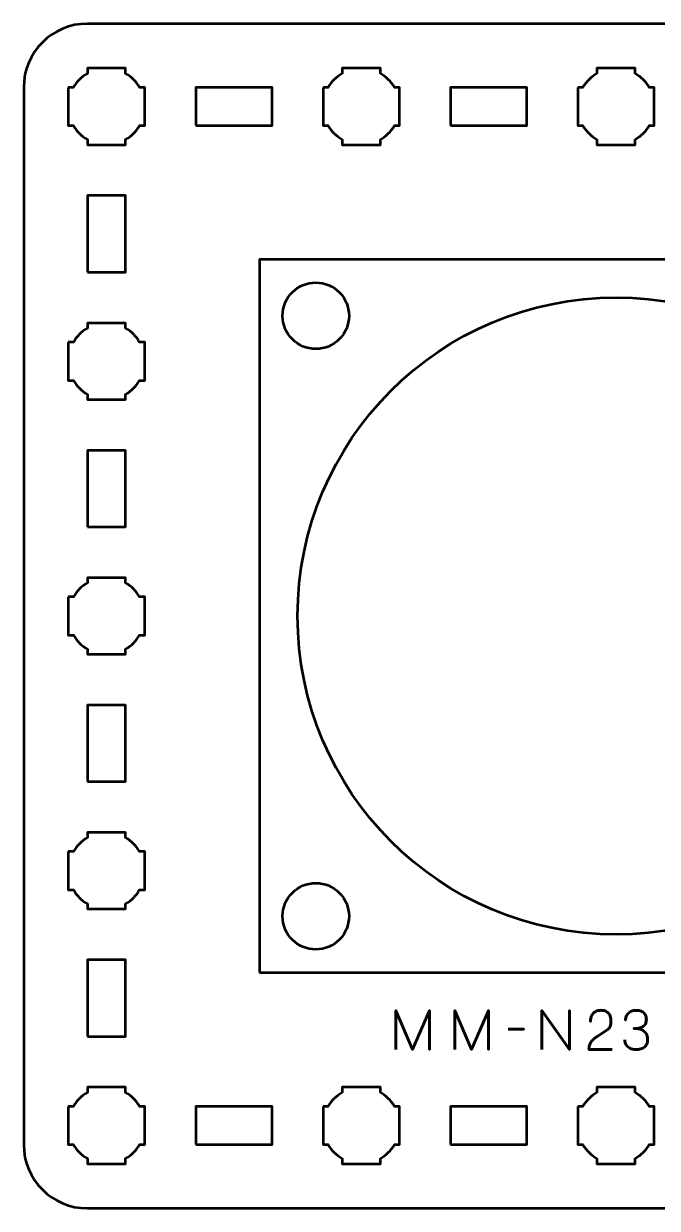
# Model space of a CAD drawing. Header units: centimetres. Extents: x -15.15 to -5.85, y -19.5 to -10.2.
# Drawn here: x -15.15 to -10.18, y -19.5 to -10.2 of the extents above; entities that cross this region are included whole.
import ezdxf

# ---------------------------------------------------------------- set-up
doc = ezdxf.new("R2010")
doc.units = ezdxf.units.CM
doc.header["$MEASUREMENT"] = 0
doc.layers.add('Layer 1', color=7, linetype='Continuous')

msp = doc.modelspace()

# ---------------------------------------------------------------- linework, layer by layer
at = {"layer": 'Layer 1', "lineweight": 53}
for points in [[(-13.8, -11), (-13.2, -11), (-13.2, -10.7), (-13.8, -10.7), (-13.8, -11)], [(-11.8, -11), (-11.2, -11), (-11.2, -10.7), (-11.8, -10.7), (-11.8, -11)], [(-14.65, -12.15), (-14.35, -12.15), (-14.35, -11.55), (-14.65, -11.55), (-14.65, -12.15)], [(-14.65, -14.15), (-14.35, -14.15), (-14.35, -13.55), (-14.65, -13.55), (-14.65, -14.15)], [(-14.65, -16.15), (-14.35, -16.15), (-14.35, -15.55), (-14.65, -15.55), (-14.65, -16.15)], [(-14.65, -18.15), (-14.35, -18.15), (-14.35, -17.55), (-14.65, -17.55), (-14.65, -18.15)], [(-13.8, -19), (-13.2, -19), (-13.2, -18.7), (-13.8, -18.7), (-13.8, -19)], [(-13.8, -19), (-13.2, -19), (-13.2, -18.7), (-13.8, -18.7), (-13.8, -19)], [(-11.8, -19), (-11.2, -19), (-11.2, -18.7), (-11.8, -18.7), (-11.8, -19)]]:
    msp.add_lwpolyline(points, close=True, dxfattribs=at)
at = {"layer": 'Layer 1', "color": 5, "lineweight": 53}
msp.add_lwpolyline([(-13.29996, -17.64998), (-7.69996, -17.64998), (-7.69996, -12.04998), (-13.29996, -12.04998), (-13.29996, -17.64998)], close=True, dxfattribs=at)
at = {"layer": 'Layer 1', "lineweight": 53}
for centre, major_axis in [((-12.85696, -12.49298), (0, 0.2605)), ((-10.49996, -14.84998), (0, 2.5)), ((-12.85696, -17.20698), (0, 0.2605))]:
    msp.add_ellipse(centre, major_axis=major_axis, ratio=1, dxfattribs=at)
for points, knots in [([(-15.15, -19), (-15.15, -19), (-15.15, -10.7), (-15.15, -10.7), (-15.15, -10.7), (-15.15, -10.42391), (-14.92609, -10.2), (-14.65, -10.2), (-14.65, -10.2), (-14.65, -10.2), (-6.35, -10.2), (-6.35, -10.2), (-6.35, -10.2), (-6.07391, -10.2), (-5.85, -10.42391), (-5.85, -10.7), (-5.85, -10.7), (-5.85, -10.7), (-5.85, -19), (-5.85, -19), (-5.85, -19), (-5.85, -19.27609), (-6.07391, -19.5), (-6.35, -19.5), (-6.35, -19.5), (-6.35, -19.5), (-14.65, -19.5), (-14.65, -19.5), (-14.65, -19.5), (-14.92609, -19.5), (-15.15, -19.27609), (-15.15, -19)], [0, 0, 0, 0, 0.125, 0.125, 0.125, 0.125, 0.25, 0.25, 0.25, 0.25, 0.375, 0.375, 0.375, 0.375, 0.5, 0.5, 0.5, 0.5, 0.625, 0.625, 0.625, 0.625, 0.75, 0.75, 0.75, 0.75, 0.875, 0.875, 0.875, 0.875, 1, 1, 1, 1]), ([(-14.8, -10.7), (-14.8, -10.7), (-14.75985, -10.7), (-14.75985, -10.7), (-14.75985, -10.7), (-14.7335, -10.65447), (-14.69553, -10.6165), (-14.65, -10.59015), (-14.65, -10.59015), (-14.65, -10.59015), (-14.65, -10.55), (-14.65, -10.55), (-14.65, -10.55), (-14.65, -10.55), (-14.5, -10.55), (-14.5, -10.55), (-14.5, -10.55), (-14.5, -10.55), (-14.35, -10.55), (-14.35, -10.55), (-14.35, -10.55), (-14.35, -10.55), (-14.35, -10.59015), (-14.35, -10.59015), (-14.35, -10.59015), (-14.30447, -10.6165), (-14.2665, -10.65447), (-14.24015, -10.7), (-14.24015, -10.7), (-14.24015, -10.7), (-14.2, -10.7), (-14.2, -10.7), (-14.2, -10.7), (-14.2, -10.7), (-14.2, -10.85), (-14.2, -10.85), (-14.2, -10.85), (-14.2, -10.85), (-14.2, -11), (-14.2, -11), (-14.2, -11), (-14.2, -11), (-14.24015, -11), (-14.24015, -11), (-14.24015, -11), (-14.2665, -11.04553), (-14.30447, -11.0835), (-14.35, -11.10985), (-14.35, -11.10985), (-14.35, -11.10985), (-14.35, -11.15), (-14.35, -11.15), (-14.35, -11.15), (-14.35, -11.15), (-14.5, -11.15), (-14.5, -11.15), (-14.5, -11.15), (-14.5, -11.15), (-14.65, -11.15), (-14.65, -11.15), (-14.65, -11.15), (-14.65, -11.15), (-14.65, -11.10985), (-14.65, -11.10985), (-14.65, -11.10985), (-14.69553, -11.0835), (-14.7335, -11.04553), (-14.75985, -11), (-14.75985, -11), (-14.75985, -11), (-14.8, -11), (-14.8, -11), (-14.8, -11), (-14.8, -11), (-14.8, -10.85), (-14.8, -10.85), (-14.8, -10.85), (-14.8, -10.85), (-14.8, -10.7), (-14.8, -10.7)], [0, 0, 0, 0, 0.05, 0.05, 0.05, 0.05, 0.1, 0.1, 0.1, 0.1, 0.15, 0.15, 0.15, 0.15, 0.2, 0.2, 0.2, 0.2, 0.25, 0.25, 0.25, 0.25, 0.3, 0.3, 0.3, 0.3, 0.35, 0.35, 0.35, 0.35, 0.4, 0.4, 0.4, 0.4, 0.45, 0.45, 0.45, 0.45, 0.5, 0.5, 0.5, 0.5, 0.55, 0.55, 0.55, 0.55, 0.6, 0.6, 0.6, 0.6, 0.65, 0.65, 0.65, 0.65, 0.7, 0.7, 0.7, 0.7, 0.75, 0.75, 0.75, 0.75, 0.8, 0.8, 0.8, 0.8, 0.85, 0.85, 0.85, 0.85, 0.9, 0.9, 0.9, 0.9, 0.95, 0.95, 0.95, 0.95, 1, 1, 1, 1]), ([(-12.8, -10.7), (-12.8, -10.7), (-12.75985, -10.7), (-12.75985, -10.7), (-12.75985, -10.7), (-12.7335, -10.65447), (-12.69553, -10.6165), (-12.65, -10.59015), (-12.65, -10.59015), (-12.65, -10.59015), (-12.65, -10.55), (-12.65, -10.55), (-12.65, -10.55), (-12.65, -10.55), (-12.5, -10.55), (-12.5, -10.55), (-12.5, -10.55), (-12.5, -10.55), (-12.35, -10.55), (-12.35, -10.55), (-12.35, -10.55), (-12.35, -10.55), (-12.35, -10.59015), (-12.35, -10.59015), (-12.35, -10.59015), (-12.30447, -10.6165), (-12.2665, -10.65447), (-12.24015, -10.7), (-12.24015, -10.7), (-12.24015, -10.7), (-12.2, -10.7), (-12.2, -10.7), (-12.2, -10.7), (-12.2, -10.7), (-12.2, -10.85), (-12.2, -10.85), (-12.2, -10.85), (-12.2, -10.85), (-12.2, -11), (-12.2, -11), (-12.2, -11), (-12.2, -11), (-12.24015, -11), (-12.24015, -11), (-12.24015, -11), (-12.2665, -11.04553), (-12.30447, -11.0835), (-12.35, -11.10985), (-12.35, -11.10985), (-12.35, -11.10985), (-12.35, -11.15), (-12.35, -11.15), (-12.35, -11.15), (-12.35, -11.15), (-12.5, -11.15), (-12.5, -11.15), (-12.5, -11.15), (-12.5, -11.15), (-12.65, -11.15), (-12.65, -11.15), (-12.65, -11.15), (-12.65, -11.15), (-12.65, -11.10985), (-12.65, -11.10985), (-12.65, -11.10985), (-12.69553, -11.0835), (-12.7335, -11.04553), (-12.75985, -11), (-12.75985, -11), (-12.75985, -11), (-12.8, -11), (-12.8, -11), (-12.8, -11), (-12.8, -11), (-12.8, -10.85), (-12.8, -10.85), (-12.8, -10.85), (-12.8, -10.85), (-12.8, -10.7), (-12.8, -10.7)], [0, 0, 0, 0, 0.05, 0.05, 0.05, 0.05, 0.1, 0.1, 0.1, 0.1, 0.15, 0.15, 0.15, 0.15, 0.2, 0.2, 0.2, 0.2, 0.25, 0.25, 0.25, 0.25, 0.3, 0.3, 0.3, 0.3, 0.35, 0.35, 0.35, 0.35, 0.4, 0.4, 0.4, 0.4, 0.45, 0.45, 0.45, 0.45, 0.5, 0.5, 0.5, 0.5, 0.55, 0.55, 0.55, 0.55, 0.6, 0.6, 0.6, 0.6, 0.65, 0.65, 0.65, 0.65, 0.7, 0.7, 0.7, 0.7, 0.75, 0.75, 0.75, 0.75, 0.8, 0.8, 0.8, 0.8, 0.85, 0.85, 0.85, 0.85, 0.9, 0.9, 0.9, 0.9, 0.95, 0.95, 0.95, 0.95, 1, 1, 1, 1]), ([(-10.8, -10.7), (-10.8, -10.7), (-10.75985, -10.7), (-10.75985, -10.7), (-10.75985, -10.7), (-10.7335, -10.65447), (-10.69553, -10.6165), (-10.65, -10.59015), (-10.65, -10.59015), (-10.65, -10.59015), (-10.65, -10.55), (-10.65, -10.55), (-10.65, -10.55), (-10.65, -10.55), (-10.5, -10.55), (-10.5, -10.55), (-10.5, -10.55), (-10.5, -10.55), (-10.35, -10.55), (-10.35, -10.55), (-10.35, -10.55), (-10.35, -10.55), (-10.35, -10.59015), (-10.35, -10.59015), (-10.35, -10.59015), (-10.30447, -10.6165), (-10.2665, -10.65447), (-10.24015, -10.7), (-10.24015, -10.7), (-10.24015, -10.7), (-10.2, -10.7), (-10.2, -10.7), (-10.2, -10.7), (-10.2, -10.7), (-10.2, -10.85), (-10.2, -10.85), (-10.2, -10.85), (-10.2, -10.85), (-10.2, -11), (-10.2, -11), (-10.2, -11), (-10.2, -11), (-10.24015, -11), (-10.24015, -11), (-10.24015, -11), (-10.2665, -11.04553), (-10.30447, -11.0835), (-10.35, -11.10985), (-10.35, -11.10985), (-10.35, -11.10985), (-10.35, -11.15), (-10.35, -11.15), (-10.35, -11.15), (-10.35, -11.15), (-10.5, -11.15), (-10.5, -11.15), (-10.5, -11.15), (-10.5, -11.15), (-10.65, -11.15), (-10.65, -11.15), (-10.65, -11.15), (-10.65, -11.15), (-10.65, -11.10985), (-10.65, -11.10985), (-10.65, -11.10985), (-10.69553, -11.0835), (-10.7335, -11.04553), (-10.75985, -11), (-10.75985, -11), (-10.75985, -11), (-10.8, -11), (-10.8, -11), (-10.8, -11), (-10.8, -11), (-10.8, -10.85), (-10.8, -10.85), (-10.8, -10.85), (-10.8, -10.85), (-10.8, -10.7), (-10.8, -10.7)], [0, 0, 0, 0, 0.05, 0.05, 0.05, 0.05, 0.1, 0.1, 0.1, 0.1, 0.15, 0.15, 0.15, 0.15, 0.2, 0.2, 0.2, 0.2, 0.25, 0.25, 0.25, 0.25, 0.3, 0.3, 0.3, 0.3, 0.35, 0.35, 0.35, 0.35, 0.4, 0.4, 0.4, 0.4, 0.45, 0.45, 0.45, 0.45, 0.5, 0.5, 0.5, 0.5, 0.55, 0.55, 0.55, 0.55, 0.6, 0.6, 0.6, 0.6, 0.65, 0.65, 0.65, 0.65, 0.7, 0.7, 0.7, 0.7, 0.75, 0.75, 0.75, 0.75, 0.8, 0.8, 0.8, 0.8, 0.85, 0.85, 0.85, 0.85, 0.9, 0.9, 0.9, 0.9, 0.95, 0.95, 0.95, 0.95, 1, 1, 1, 1]), ([(-14.8, -12.7), (-14.8, -12.7), (-14.75985, -12.7), (-14.75985, -12.7), (-14.75985, -12.7), (-14.7335, -12.65447), (-14.69553, -12.6165), (-14.65, -12.59015), (-14.65, -12.59015), (-14.65, -12.59015), (-14.65, -12.55), (-14.65, -12.55), (-14.65, -12.55), (-14.65, -12.55), (-14.5, -12.55), (-14.5, -12.55), (-14.5, -12.55), (-14.5, -12.55), (-14.35, -12.55), (-14.35, -12.55), (-14.35, -12.55), (-14.35, -12.55), (-14.35, -12.59015), (-14.35, -12.59015), (-14.35, -12.59015), (-14.30447, -12.6165), (-14.2665, -12.65447), (-14.24015, -12.7), (-14.24015, -12.7), (-14.24015, -12.7), (-14.2, -12.7), (-14.2, -12.7), (-14.2, -12.7), (-14.2, -12.7), (-14.2, -12.85), (-14.2, -12.85), (-14.2, -12.85), (-14.2, -12.85), (-14.2, -13), (-14.2, -13), (-14.2, -13), (-14.2, -13), (-14.24015, -13), (-14.24015, -13), (-14.24015, -13), (-14.2665, -13.04553), (-14.30447, -13.0835), (-14.35, -13.10985), (-14.35, -13.10985), (-14.35, -13.10985), (-14.35, -13.15), (-14.35, -13.15), (-14.35, -13.15), (-14.35, -13.15), (-14.5, -13.15), (-14.5, -13.15), (-14.5, -13.15), (-14.5, -13.15), (-14.65, -13.15), (-14.65, -13.15), (-14.65, -13.15), (-14.65, -13.15), (-14.65, -13.10985), (-14.65, -13.10985), (-14.65, -13.10985), (-14.69553, -13.0835), (-14.7335, -13.04553), (-14.75985, -13), (-14.75985, -13), (-14.75985, -13), (-14.8, -13), (-14.8, -13), (-14.8, -13), (-14.8, -13), (-14.8, -12.85), (-14.8, -12.85), (-14.8, -12.85), (-14.8, -12.85), (-14.8, -12.7), (-14.8, -12.7)], [0, 0, 0, 0, 0.05, 0.05, 0.05, 0.05, 0.1, 0.1, 0.1, 0.1, 0.15, 0.15, 0.15, 0.15, 0.2, 0.2, 0.2, 0.2, 0.25, 0.25, 0.25, 0.25, 0.3, 0.3, 0.3, 0.3, 0.35, 0.35, 0.35, 0.35, 0.4, 0.4, 0.4, 0.4, 0.45, 0.45, 0.45, 0.45, 0.5, 0.5, 0.5, 0.5, 0.55, 0.55, 0.55, 0.55, 0.6, 0.6, 0.6, 0.6, 0.65, 0.65, 0.65, 0.65, 0.7, 0.7, 0.7, 0.7, 0.75, 0.75, 0.75, 0.75, 0.8, 0.8, 0.8, 0.8, 0.85, 0.85, 0.85, 0.85, 0.9, 0.9, 0.9, 0.9, 0.95, 0.95, 0.95, 0.95, 1, 1, 1, 1]), ([(-14.8, -14.7), (-14.8, -14.7), (-14.75985, -14.7), (-14.75985, -14.7), (-14.75985, -14.7), (-14.7335, -14.65447), (-14.69553, -14.6165), (-14.65, -14.59015), (-14.65, -14.59015), (-14.65, -14.59015), (-14.65, -14.55), (-14.65, -14.55), (-14.65, -14.55), (-14.65, -14.55), (-14.5, -14.55), (-14.5, -14.55), (-14.5, -14.55), (-14.5, -14.55), (-14.35, -14.55), (-14.35, -14.55), (-14.35, -14.55), (-14.35, -14.55), (-14.35, -14.59015), (-14.35, -14.59015), (-14.35, -14.59015), (-14.30447, -14.6165), (-14.2665, -14.65447), (-14.24015, -14.7), (-14.24015, -14.7), (-14.24015, -14.7), (-14.2, -14.7), (-14.2, -14.7), (-14.2, -14.7), (-14.2, -14.7), (-14.2, -14.85), (-14.2, -14.85), (-14.2, -14.85), (-14.2, -14.85), (-14.2, -15), (-14.2, -15), (-14.2, -15), (-14.2, -15), (-14.24015, -15), (-14.24015, -15), (-14.24015, -15), (-14.2665, -15.04553), (-14.30447, -15.0835), (-14.35, -15.10985), (-14.35, -15.10985), (-14.35, -15.10985), (-14.35, -15.15), (-14.35, -15.15), (-14.35, -15.15), (-14.35, -15.15), (-14.5, -15.15), (-14.5, -15.15), (-14.5, -15.15), (-14.5, -15.15), (-14.65, -15.15), (-14.65, -15.15), (-14.65, -15.15), (-14.65, -15.15), (-14.65, -15.10985), (-14.65, -15.10985), (-14.65, -15.10985), (-14.69553, -15.0835), (-14.7335, -15.04553), (-14.75985, -15), (-14.75985, -15), (-14.75985, -15), (-14.8, -15), (-14.8, -15), (-14.8, -15), (-14.8, -15), (-14.8, -14.85), (-14.8, -14.85), (-14.8, -14.85), (-14.8, -14.85), (-14.8, -14.7), (-14.8, -14.7)], [0, 0, 0, 0, 0.05, 0.05, 0.05, 0.05, 0.1, 0.1, 0.1, 0.1, 0.15, 0.15, 0.15, 0.15, 0.2, 0.2, 0.2, 0.2, 0.25, 0.25, 0.25, 0.25, 0.3, 0.3, 0.3, 0.3, 0.35, 0.35, 0.35, 0.35, 0.4, 0.4, 0.4, 0.4, 0.45, 0.45, 0.45, 0.45, 0.5, 0.5, 0.5, 0.5, 0.55, 0.55, 0.55, 0.55, 0.6, 0.6, 0.6, 0.6, 0.65, 0.65, 0.65, 0.65, 0.7, 0.7, 0.7, 0.7, 0.75, 0.75, 0.75, 0.75, 0.8, 0.8, 0.8, 0.8, 0.85, 0.85, 0.85, 0.85, 0.9, 0.9, 0.9, 0.9, 0.95, 0.95, 0.95, 0.95, 1, 1, 1, 1]), ([(-14.8, -16.7), (-14.8, -16.7), (-14.75985, -16.7), (-14.75985, -16.7), (-14.75985, -16.7), (-14.7335, -16.65447), (-14.69553, -16.6165), (-14.65, -16.59015), (-14.65, -16.59015), (-14.65, -16.59015), (-14.65, -16.55), (-14.65, -16.55), (-14.65, -16.55), (-14.65, -16.55), (-14.5, -16.55), (-14.5, -16.55), (-14.5, -16.55), (-14.5, -16.55), (-14.35, -16.55), (-14.35, -16.55), (-14.35, -16.55), (-14.35, -16.55), (-14.35, -16.59015), (-14.35, -16.59015), (-14.35, -16.59015), (-14.30447, -16.6165), (-14.2665, -16.65447), (-14.24015, -16.7), (-14.24015, -16.7), (-14.24015, -16.7), (-14.2, -16.7), (-14.2, -16.7), (-14.2, -16.7), (-14.2, -16.7), (-14.2, -16.85), (-14.2, -16.85), (-14.2, -16.85), (-14.2, -16.85), (-14.2, -17), (-14.2, -17), (-14.2, -17), (-14.2, -17), (-14.24015, -17), (-14.24015, -17), (-14.24015, -17), (-14.2665, -17.04553), (-14.30447, -17.0835), (-14.35, -17.10985), (-14.35, -17.10985), (-14.35, -17.10985), (-14.35, -17.15), (-14.35, -17.15), (-14.35, -17.15), (-14.35, -17.15), (-14.5, -17.15), (-14.5, -17.15), (-14.5, -17.15), (-14.5, -17.15), (-14.65, -17.15), (-14.65, -17.15), (-14.65, -17.15), (-14.65, -17.15), (-14.65, -17.10985), (-14.65, -17.10985), (-14.65, -17.10985), (-14.69553, -17.0835), (-14.7335, -17.04553), (-14.75985, -17), (-14.75985, -17), (-14.75985, -17), (-14.8, -17), (-14.8, -17), (-14.8, -17), (-14.8, -17), (-14.8, -16.85), (-14.8, -16.85), (-14.8, -16.85), (-14.8, -16.85), (-14.8, -16.7), (-14.8, -16.7)], [0, 0, 0, 0, 0.05, 0.05, 0.05, 0.05, 0.1, 0.1, 0.1, 0.1, 0.15, 0.15, 0.15, 0.15, 0.2, 0.2, 0.2, 0.2, 0.25, 0.25, 0.25, 0.25, 0.3, 0.3, 0.3, 0.3, 0.35, 0.35, 0.35, 0.35, 0.4, 0.4, 0.4, 0.4, 0.45, 0.45, 0.45, 0.45, 0.5, 0.5, 0.5, 0.5, 0.55, 0.55, 0.55, 0.55, 0.6, 0.6, 0.6, 0.6, 0.65, 0.65, 0.65, 0.65, 0.7, 0.7, 0.7, 0.7, 0.75, 0.75, 0.75, 0.75, 0.8, 0.8, 0.8, 0.8, 0.85, 0.85, 0.85, 0.85, 0.9, 0.9, 0.9, 0.9, 0.95, 0.95, 0.95, 0.95, 1, 1, 1, 1]), ([(-14.8, -18.7), (-14.8, -18.7), (-14.75985, -18.7), (-14.75985, -18.7), (-14.75985, -18.7), (-14.7335, -18.65447), (-14.69553, -18.6165), (-14.65, -18.59015), (-14.65, -18.59015), (-14.65, -18.59015), (-14.65, -18.55), (-14.65, -18.55), (-14.65, -18.55), (-14.65, -18.55), (-14.5, -18.55), (-14.5, -18.55), (-14.5, -18.55), (-14.5, -18.55), (-14.35, -18.55), (-14.35, -18.55), (-14.35, -18.55), (-14.35, -18.55), (-14.35, -18.59015), (-14.35, -18.59015), (-14.35, -18.59015), (-14.30447, -18.6165), (-14.2665, -18.65447), (-14.24015, -18.7), (-14.24015, -18.7), (-14.24015, -18.7), (-14.2, -18.7), (-14.2, -18.7), (-14.2, -18.7), (-14.2, -18.7), (-14.2, -18.85), (-14.2, -18.85), (-14.2, -18.85), (-14.2, -18.85), (-14.2, -19), (-14.2, -19), (-14.2, -19), (-14.2, -19), (-14.24015, -19), (-14.24015, -19), (-14.24015, -19), (-14.2665, -19.04553), (-14.30447, -19.0835), (-14.35, -19.10985), (-14.35, -19.10985), (-14.35, -19.10985), (-14.35, -19.15), (-14.35, -19.15), (-14.35, -19.15), (-14.35, -19.15), (-14.5, -19.15), (-14.5, -19.15), (-14.5, -19.15), (-14.5, -19.15), (-14.65, -19.15), (-14.65, -19.15), (-14.65, -19.15), (-14.65, -19.15), (-14.65, -19.10985), (-14.65, -19.10985), (-14.65, -19.10985), (-14.69553, -19.0835), (-14.7335, -19.04553), (-14.75985, -19), (-14.75985, -19), (-14.75985, -19), (-14.8, -19), (-14.8, -19), (-14.8, -19), (-14.8, -19), (-14.8, -18.85), (-14.8, -18.85), (-14.8, -18.85), (-14.8, -18.85), (-14.8, -18.7), (-14.8, -18.7)], [0, 0, 0, 0, 0.05, 0.05, 0.05, 0.05, 0.1, 0.1, 0.1, 0.1, 0.15, 0.15, 0.15, 0.15, 0.2, 0.2, 0.2, 0.2, 0.25, 0.25, 0.25, 0.25, 0.3, 0.3, 0.3, 0.3, 0.35, 0.35, 0.35, 0.35, 0.4, 0.4, 0.4, 0.4, 0.45, 0.45, 0.45, 0.45, 0.5, 0.5, 0.5, 0.5, 0.55, 0.55, 0.55, 0.55, 0.6, 0.6, 0.6, 0.6, 0.65, 0.65, 0.65, 0.65, 0.7, 0.7, 0.7, 0.7, 0.75, 0.75, 0.75, 0.75, 0.8, 0.8, 0.8, 0.8, 0.85, 0.85, 0.85, 0.85, 0.9, 0.9, 0.9, 0.9, 0.95, 0.95, 0.95, 0.95, 1, 1, 1, 1]), ([(-12.8, -18.7), (-12.8, -18.7), (-12.75985, -18.7), (-12.75985, -18.7), (-12.75985, -18.7), (-12.7335, -18.65447), (-12.69553, -18.6165), (-12.65, -18.59015), (-12.65, -18.59015), (-12.65, -18.59015), (-12.65, -18.55), (-12.65, -18.55), (-12.65, -18.55), (-12.65, -18.55), (-12.5, -18.55), (-12.5, -18.55), (-12.5, -18.55), (-12.5, -18.55), (-12.35, -18.55), (-12.35, -18.55), (-12.35, -18.55), (-12.35, -18.55), (-12.35, -18.59015), (-12.35, -18.59015), (-12.35, -18.59015), (-12.30447, -18.6165), (-12.2665, -18.65447), (-12.24015, -18.7), (-12.24015, -18.7), (-12.24015, -18.7), (-12.2, -18.7), (-12.2, -18.7), (-12.2, -18.7), (-12.2, -18.7), (-12.2, -18.85), (-12.2, -18.85), (-12.2, -18.85), (-12.2, -18.85), (-12.2, -19), (-12.2, -19), (-12.2, -19), (-12.2, -19), (-12.24015, -19), (-12.24015, -19), (-12.24015, -19), (-12.2665, -19.04553), (-12.30447, -19.0835), (-12.35, -19.10985), (-12.35, -19.10985), (-12.35, -19.10985), (-12.35, -19.15), (-12.35, -19.15), (-12.35, -19.15), (-12.35, -19.15), (-12.5, -19.15), (-12.5, -19.15), (-12.5, -19.15), (-12.5, -19.15), (-12.65, -19.15), (-12.65, -19.15), (-12.65, -19.15), (-12.65, -19.15), (-12.65, -19.10985), (-12.65, -19.10985), (-12.65, -19.10985), (-12.69553, -19.0835), (-12.7335, -19.04553), (-12.75985, -19), (-12.75985, -19), (-12.75985, -19), (-12.8, -19), (-12.8, -19), (-12.8, -19), (-12.8, -19), (-12.8, -18.85), (-12.8, -18.85), (-12.8, -18.85), (-12.8, -18.85), (-12.8, -18.7), (-12.8, -18.7)], [0, 0, 0, 0, 0.05, 0.05, 0.05, 0.05, 0.1, 0.1, 0.1, 0.1, 0.15, 0.15, 0.15, 0.15, 0.2, 0.2, 0.2, 0.2, 0.25, 0.25, 0.25, 0.25, 0.3, 0.3, 0.3, 0.3, 0.35, 0.35, 0.35, 0.35, 0.4, 0.4, 0.4, 0.4, 0.45, 0.45, 0.45, 0.45, 0.5, 0.5, 0.5, 0.5, 0.55, 0.55, 0.55, 0.55, 0.6, 0.6, 0.6, 0.6, 0.65, 0.65, 0.65, 0.65, 0.7, 0.7, 0.7, 0.7, 0.75, 0.75, 0.75, 0.75, 0.8, 0.8, 0.8, 0.8, 0.85, 0.85, 0.85, 0.85, 0.9, 0.9, 0.9, 0.9, 0.95, 0.95, 0.95, 0.95, 1, 1, 1, 1]), ([(-10.8, -18.7), (-10.8, -18.7), (-10.75985, -18.7), (-10.75985, -18.7), (-10.75985, -18.7), (-10.7335, -18.65447), (-10.69553, -18.6165), (-10.65, -18.59015), (-10.65, -18.59015), (-10.65, -18.59015), (-10.65, -18.55), (-10.65, -18.55), (-10.65, -18.55), (-10.65, -18.55), (-10.5, -18.55), (-10.5, -18.55), (-10.5, -18.55), (-10.5, -18.55), (-10.35, -18.55), (-10.35, -18.55), (-10.35, -18.55), (-10.35, -18.55), (-10.35, -18.59015), (-10.35, -18.59015), (-10.35, -18.59015), (-10.30447, -18.6165), (-10.2665, -18.65447), (-10.24015, -18.7), (-10.24015, -18.7), (-10.24015, -18.7), (-10.2, -18.7), (-10.2, -18.7), (-10.2, -18.7), (-10.2, -18.7), (-10.2, -18.85), (-10.2, -18.85), (-10.2, -18.85), (-10.2, -18.85), (-10.2, -19), (-10.2, -19), (-10.2, -19), (-10.2, -19), (-10.24015, -19), (-10.24015, -19), (-10.24015, -19), (-10.2665, -19.04553), (-10.30447, -19.0835), (-10.35, -19.10985), (-10.35, -19.10985), (-10.35, -19.10985), (-10.35, -19.15), (-10.35, -19.15), (-10.35, -19.15), (-10.35, -19.15), (-10.5, -19.15), (-10.5, -19.15), (-10.5, -19.15), (-10.5, -19.15), (-10.65, -19.15), (-10.65, -19.15), (-10.65, -19.15), (-10.65, -19.15), (-10.65, -19.10985), (-10.65, -19.10985), (-10.65, -19.10985), (-10.69553, -19.0835), (-10.7335, -19.04553), (-10.75985, -19), (-10.75985, -19), (-10.75985, -19), (-10.8, -19), (-10.8, -19), (-10.8, -19), (-10.8, -19), (-10.8, -18.85), (-10.8, -18.85), (-10.8, -18.85), (-10.8, -18.85), (-10.8, -18.7), (-10.8, -18.7)], [0, 0, 0, 0, 0.05, 0.05, 0.05, 0.05, 0.1, 0.1, 0.1, 0.1, 0.15, 0.15, 0.15, 0.15, 0.2, 0.2, 0.2, 0.2, 0.25, 0.25, 0.25, 0.25, 0.3, 0.3, 0.3, 0.3, 0.35, 0.35, 0.35, 0.35, 0.4, 0.4, 0.4, 0.4, 0.45, 0.45, 0.45, 0.45, 0.5, 0.5, 0.5, 0.5, 0.55, 0.55, 0.55, 0.55, 0.6, 0.6, 0.6, 0.6, 0.65, 0.65, 0.65, 0.65, 0.7, 0.7, 0.7, 0.7, 0.75, 0.75, 0.75, 0.75, 0.8, 0.8, 0.8, 0.8, 0.85, 0.85, 0.85, 0.85, 0.9, 0.9, 0.9, 0.9, 0.95, 0.95, 0.95, 0.95, 1, 1, 1, 1])]:
    msp.add_open_spline(points, degree=3, knots=knots, dxfattribs=at)
at = {"layer": 'Layer 1', "color": 5, "lineweight": 53}
for points, knots in [([(-12.22803, -18.25323), (-12.22803, -18.25323), (-12.22803, -17.94801), (-12.22803, -17.94801), (-12.22803, -17.94801), (-12.22803, -17.94801), (-12.0968, -18.25323), (-12.0968, -18.25323), (-12.0968, -18.25323), (-12.0968, -18.25323), (-11.96514, -17.94801), (-11.96514, -17.94801), (-11.96514, -17.94801), (-11.96514, -17.94801), (-11.96514, -18.25323), (-11.96514, -18.25323), (-11.96514, -18.25323), (-11.96514, -18.25323), (-11.96514, -17.94801), (-11.96514, -17.94801), (-11.96514, -17.94801), (-11.96514, -17.94801), (-12.0968, -18.25323), (-12.0968, -18.25323), (-12.0968, -18.25323), (-12.0968, -18.25323), (-12.22803, -17.94801), (-12.22803, -17.94801), (-12.22803, -17.94801), (-12.22803, -17.94801), (-12.22803, -18.25323), (-12.22803, -18.25323)], [0, 0, 0, 0, 0.125, 0.125, 0.125, 0.125, 0.25, 0.25, 0.25, 0.25, 0.375, 0.375, 0.375, 0.375, 0.5, 0.5, 0.5, 0.5, 0.625, 0.625, 0.625, 0.625, 0.75, 0.75, 0.75, 0.75, 0.875, 0.875, 0.875, 0.875, 1, 1, 1, 1]), ([(-11.76533, -18.25323), (-11.76533, -18.25323), (-11.76533, -17.94801), (-11.76533, -17.94801), (-11.76533, -17.94801), (-11.76533, -17.94801), (-11.6341, -18.25323), (-11.6341, -18.25323), (-11.6341, -18.25323), (-11.6341, -18.25323), (-11.50244, -17.94801), (-11.50244, -17.94801), (-11.50244, -17.94801), (-11.50244, -17.94801), (-11.50244, -18.25323), (-11.50244, -18.25323), (-11.50244, -18.25323), (-11.50244, -18.25323), (-11.50244, -17.94801), (-11.50244, -17.94801), (-11.50244, -17.94801), (-11.50244, -17.94801), (-11.6341, -18.25323), (-11.6341, -18.25323), (-11.6341, -18.25323), (-11.6341, -18.25323), (-11.76533, -17.94801), (-11.76533, -17.94801), (-11.76533, -17.94801), (-11.76533, -17.94801), (-11.76533, -18.25323), (-11.76533, -18.25323)], [0, 0, 0, 0, 0.125, 0.125, 0.125, 0.125, 0.25, 0.25, 0.25, 0.25, 0.375, 0.375, 0.375, 0.375, 0.5, 0.5, 0.5, 0.5, 0.625, 0.625, 0.625, 0.625, 0.75, 0.75, 0.75, 0.75, 0.875, 0.875, 0.875, 0.875, 1, 1, 1, 1]), ([(-11.0825, -18.25323), (-11.0825, -18.25323), (-11.0825, -17.94801), (-11.0825, -17.94801), (-11.0825, -17.94801), (-11.0825, -17.94801), (-10.86491, -18.25323), (-10.86491, -18.25323), (-10.86491, -18.25323), (-10.86491, -18.25323), (-10.86491, -17.94801), (-10.86491, -17.94801), (-10.86491, -17.94801), (-10.86491, -17.94801), (-10.86491, -18.25323), (-10.86491, -18.25323), (-10.86491, -18.25323), (-10.86491, -18.25323), (-11.0825, -17.94801), (-11.0825, -17.94801), (-11.0825, -17.94801), (-11.0825, -17.94801), (-11.0825, -18.25323), (-11.0825, -18.25323)], [0, 0, 0, 0, 0.1666667, 0.1666667, 0.1666667, 0.1666667, 0.3333333, 0.3333333, 0.3333333, 0.3333333, 0.5, 0.5, 0.5, 0.5, 0.6666667, 0.6666667, 0.6666667, 0.6666667, 0.8333333, 0.8333333, 0.8333333, 0.8333333, 1, 1, 1, 1]), ([(-10.53132, -18.25323), (-10.53132, -18.25323), (-10.71293, -18.25323), (-10.71293, -18.25323), (-10.71293, -18.25323), (-10.71258, -18.24095), (-10.71103, -18.23009), (-10.70841, -18.22077), (-10.70841, -18.22077), (-10.70573, -18.21146), (-10.70214, -18.20328), (-10.69769, -18.19622), (-10.69769, -18.19622), (-10.69317, -18.18917), (-10.68802, -18.18289), (-10.68217, -18.17738), (-10.68217, -18.17738), (-10.67631, -18.17181), (-10.67003, -18.16673), (-10.66326, -18.16193), (-10.66326, -18.16193), (-10.65649, -18.1572), (-10.6495, -18.15248), (-10.64223, -18.14782), (-10.64223, -18.14782), (-10.64223, -18.14782), (-10.56984, -18.09956), (-10.56984, -18.09956), (-10.56984, -18.09956), (-10.56244, -18.09434), (-10.55665, -18.08863), (-10.55256, -18.08249), (-10.55256, -18.08249), (-10.5484, -18.07635), (-10.5455, -18.06986), (-10.54374, -18.06301), (-10.54374, -18.06301), (-10.54205, -18.05624), (-10.54099, -18.04926), (-10.54064, -18.0422), (-10.54064, -18.0422), (-10.54028, -18.03507), (-10.54014, -18.02795), (-10.54021, -18.02082), (-10.54021, -18.02082), (-10.54021, -18.01497), (-10.54099, -18.00869), (-10.54254, -18.00191), (-10.54254, -18.00191), (-10.54416, -17.99521), (-10.5467, -17.98851), (-10.5503, -17.98188), (-10.5503, -17.98188), (-10.5539, -17.97524), (-10.5587, -17.96918), (-10.56469, -17.96367), (-10.56469, -17.96367), (-10.57069, -17.95824), (-10.5781, -17.95387), (-10.58692, -17.95055), (-10.58692, -17.95055), (-10.59574, -17.94723), (-10.60611, -17.94554), (-10.6181, -17.94547), (-10.6181, -17.94547), (-10.63017, -17.94554), (-10.64082, -17.94723), (-10.65, -17.95048), (-10.65, -17.95048), (-10.65917, -17.95372), (-10.667, -17.95824), (-10.67349, -17.96395), (-10.67349, -17.96395), (-10.67998, -17.96967), (-10.6852, -17.9763), (-10.68929, -17.98371), (-10.68929, -17.98371), (-10.69339, -17.99112), (-10.69635, -17.99902), (-10.69825, -18.00735), (-10.69825, -18.00735), (-10.70016, -18.01567), (-10.70108, -18.02414), (-10.70108, -18.03268), (-10.70108, -18.03268), (-10.70108, -18.02414), (-10.70016, -18.01567), (-10.69825, -18.00735), (-10.69825, -18.00735), (-10.69635, -17.99902), (-10.69339, -17.99112), (-10.68929, -17.98371), (-10.68929, -17.98371), (-10.6852, -17.9763), (-10.67998, -17.96967), (-10.67349, -17.96395), (-10.67349, -17.96395), (-10.667, -17.95824), (-10.65917, -17.95372), (-10.65, -17.95048), (-10.65, -17.95048), (-10.64082, -17.94723), (-10.63017, -17.94554), (-10.6181, -17.94547), (-10.6181, -17.94547), (-10.60611, -17.94554), (-10.59574, -17.94723), (-10.58692, -17.95055), (-10.58692, -17.95055), (-10.5781, -17.95387), (-10.57069, -17.95824), (-10.56469, -17.96367), (-10.56469, -17.96367), (-10.5587, -17.96918), (-10.5539, -17.97524), (-10.5503, -17.98188), (-10.5503, -17.98188), (-10.5467, -17.98851), (-10.54416, -17.99521), (-10.54254, -18.00191), (-10.54254, -18.00191), (-10.54099, -18.00869), (-10.54021, -18.01497), (-10.54021, -18.02082), (-10.54021, -18.02082), (-10.54014, -18.02795), (-10.54028, -18.03507), (-10.54064, -18.0422), (-10.54064, -18.0422), (-10.54099, -18.04926), (-10.54205, -18.05624), (-10.54374, -18.06301), (-10.54374, -18.06301), (-10.5455, -18.06986), (-10.5484, -18.07635), (-10.55256, -18.08249), (-10.55256, -18.08249), (-10.55665, -18.08863), (-10.56244, -18.09434), (-10.56984, -18.09956), (-10.56984, -18.09956), (-10.56984, -18.09956), (-10.64223, -18.14782), (-10.64223, -18.14782), (-10.64223, -18.14782), (-10.6495, -18.15248), (-10.65649, -18.1572), (-10.66326, -18.16193), (-10.66326, -18.16193), (-10.67003, -18.16673), (-10.67631, -18.17181), (-10.68217, -18.17738), (-10.68217, -18.17738), (-10.68802, -18.18289), (-10.69317, -18.18917), (-10.69769, -18.19622), (-10.69769, -18.19622), (-10.70214, -18.20328), (-10.70573, -18.21146), (-10.70841, -18.22077), (-10.70841, -18.22077), (-10.71103, -18.23009), (-10.71258, -18.24095), (-10.71293, -18.25323), (-10.71293, -18.25323), (-10.71293, -18.25323), (-10.53132, -18.25323), (-10.53132, -18.25323)], [0, 0, 0, 0, 0.0238095, 0.0238095, 0.0238095, 0.0238095, 0.047619, 0.047619, 0.047619, 0.047619, 0.0714286, 0.0714286, 0.0714286, 0.0714286, 0.0952381, 0.0952381, 0.0952381, 0.0952381, 0.1190476, 0.1190476, 0.1190476, 0.1190476, 0.1428571, 0.1428571, 0.1428571, 0.1428571, 0.1666667, 0.1666667, 0.1666667, 0.1666667, 0.1904762, 0.1904762, 0.1904762, 0.1904762, 0.2142857, 0.2142857, 0.2142857, 0.2142857, 0.2380952, 0.2380952, 0.2380952, 0.2380952, 0.2619048, 0.2619048, 0.2619048, 0.2619048, 0.2857143, 0.2857143, 0.2857143, 0.2857143, 0.3095238, 0.3095238, 0.3095238, 0.3095238, 0.3333333, 0.3333333, 0.3333333, 0.3333333, 0.3571429, 0.3571429, 0.3571429, 0.3571429, 0.3809524, 0.3809524, 0.3809524, 0.3809524, 0.4047619, 0.4047619, 0.4047619, 0.4047619, 0.4285714, 0.4285714, 0.4285714, 0.4285714, 0.452381, 0.452381, 0.452381, 0.452381, 0.4761905, 0.4761905, 0.4761905, 0.4761905, 0.5, 0.5, 0.5, 0.5, 0.5238095, 0.5238095, 0.5238095, 0.5238095, 0.547619, 0.547619, 0.547619, 0.547619, 0.5714286, 0.5714286, 0.5714286, 0.5714286, 0.5952381, 0.5952381, 0.5952381, 0.5952381, 0.6190476, 0.6190476, 0.6190476, 0.6190476, 0.6428571, 0.6428571, 0.6428571, 0.6428571, 0.6666667, 0.6666667, 0.6666667, 0.6666667, 0.6904762, 0.6904762, 0.6904762, 0.6904762, 0.7142857, 0.7142857, 0.7142857, 0.7142857, 0.7380952, 0.7380952, 0.7380952, 0.7380952, 0.7619048, 0.7619048, 0.7619048, 0.7619048, 0.7857143, 0.7857143, 0.7857143, 0.7857143, 0.8095238, 0.8095238, 0.8095238, 0.8095238, 0.8333333, 0.8333333, 0.8333333, 0.8333333, 0.8571429, 0.8571429, 0.8571429, 0.8571429, 0.8809524, 0.8809524, 0.8809524, 0.8809524, 0.9047619, 0.9047619, 0.9047619, 0.9047619, 0.9285714, 0.9285714, 0.9285714, 0.9285714, 0.952381, 0.952381, 0.952381, 0.952381, 0.9761905, 0.9761905, 0.9761905, 0.9761905, 1, 1, 1, 1]), ([(-10.43142, -18.17661), (-10.43135, -18.19185), (-10.42782, -18.20511), (-10.42084, -18.21661), (-10.42084, -18.21661), (-10.41385, -18.22804), (-10.4039, -18.237), (-10.39092, -18.24342), (-10.39092, -18.24342), (-10.37794, -18.24984), (-10.36235, -18.25309), (-10.34421, -18.25323), (-10.34421, -18.25323), (-10.3306, -18.25323), (-10.31825, -18.25182), (-10.30703, -18.24886), (-10.30703, -18.24886), (-10.29588, -18.24589), (-10.28629, -18.24131), (-10.27817, -18.23503), (-10.27817, -18.23503), (-10.27006, -18.22875), (-10.26385, -18.22063), (-10.25941, -18.21076), (-10.25941, -18.21076), (-10.25503, -18.20081), (-10.25285, -18.18888), (-10.25278, -18.17491), (-10.25278, -18.17491), (-10.2527, -18.15629), (-10.25651, -18.14055), (-10.26406, -18.12778), (-10.26406, -18.12778), (-10.27161, -18.11501), (-10.28333, -18.10542), (-10.29906, -18.09886), (-10.29906, -18.09886), (-10.31479, -18.09229), (-10.33497, -18.08898), (-10.35945, -18.08898), (-10.35945, -18.08898), (-10.34118, -18.08905), (-10.32587, -18.08736), (-10.31338, -18.0839), (-10.31338, -18.0839), (-10.30096, -18.08044), (-10.29102, -18.07557), (-10.28354, -18.06922), (-10.28354, -18.06922), (-10.27606, -18.06294), (-10.27063, -18.05546), (-10.26738, -18.04686), (-10.26738, -18.04686), (-10.26406, -18.03832), (-10.26244, -18.02894), (-10.26251, -18.01871), (-10.26251, -18.01871), (-10.26244, -18.00847), (-10.26385, -17.99902), (-10.26667, -17.99027), (-10.26667, -17.99027), (-10.26943, -17.98152), (-10.27394, -17.97383), (-10.28008, -17.96727), (-10.28008, -17.96727), (-10.28622, -17.96071), (-10.29433, -17.95556), (-10.30428, -17.95189), (-10.30428, -17.95189), (-10.3143, -17.94822), (-10.32651, -17.94639), (-10.34083, -17.94632), (-10.34083, -17.94632), (-10.35508, -17.94639), (-10.36757, -17.9485), (-10.37815, -17.9526), (-10.37815, -17.9526), (-10.38881, -17.95669), (-10.39755, -17.96226), (-10.40461, -17.96939), (-10.40461, -17.96939), (-10.41159, -17.97651), (-10.41682, -17.98463), (-10.42027, -17.9938), (-10.42027, -17.9938), (-10.4238, -18.00297), (-10.42549, -18.01271), (-10.42549, -18.02294), (-10.42549, -18.02294), (-10.42549, -18.01271), (-10.4238, -18.00297), (-10.42027, -17.9938), (-10.42027, -17.9938), (-10.41682, -17.98463), (-10.41159, -17.97651), (-10.40461, -17.96939), (-10.40461, -17.96939), (-10.39755, -17.96226), (-10.38881, -17.95669), (-10.37815, -17.9526), (-10.37815, -17.9526), (-10.36757, -17.9485), (-10.35508, -17.94639), (-10.34083, -17.94632), (-10.34083, -17.94632), (-10.32651, -17.94639), (-10.3143, -17.94822), (-10.30428, -17.95189), (-10.30428, -17.95189), (-10.29433, -17.95556), (-10.28622, -17.96071), (-10.28008, -17.96727), (-10.28008, -17.96727), (-10.27394, -17.97383), (-10.26943, -17.98152), (-10.26667, -17.99027), (-10.26667, -17.99027), (-10.26385, -17.99902), (-10.26244, -18.00847), (-10.26251, -18.01871), (-10.26251, -18.01871), (-10.26244, -18.02894), (-10.26406, -18.03832), (-10.26738, -18.04686), (-10.26738, -18.04686), (-10.27063, -18.05546), (-10.27606, -18.06294), (-10.28354, -18.06922), (-10.28354, -18.06922), (-10.29102, -18.07557), (-10.30096, -18.08044), (-10.31338, -18.0839), (-10.31338, -18.0839), (-10.32587, -18.08736), (-10.34118, -18.08905), (-10.35945, -18.08898), (-10.35945, -18.08898), (-10.33497, -18.08898), (-10.31479, -18.09229), (-10.29906, -18.09886), (-10.29906, -18.09886), (-10.28333, -18.10542), (-10.27161, -18.11501), (-10.26406, -18.12778), (-10.26406, -18.12778), (-10.25651, -18.14055), (-10.2527, -18.15629), (-10.25278, -18.17491), (-10.25278, -18.17491), (-10.25285, -18.18888), (-10.25503, -18.20081), (-10.25941, -18.21076), (-10.25941, -18.21076), (-10.26385, -18.22063), (-10.27006, -18.22875), (-10.27817, -18.23503), (-10.27817, -18.23503), (-10.28629, -18.24131), (-10.29588, -18.24589), (-10.30703, -18.24886), (-10.30703, -18.24886), (-10.31825, -18.25182), (-10.3306, -18.25323), (-10.34421, -18.25323), (-10.34421, -18.25323), (-10.36235, -18.25309), (-10.37794, -18.24984), (-10.39092, -18.24342), (-10.39092, -18.24342), (-10.4039, -18.237), (-10.41385, -18.22804), (-10.42084, -18.21661), (-10.42084, -18.21661), (-10.42782, -18.20511), (-10.43135, -18.19185), (-10.43142, -18.17661)], [0, 0, 0, 0, 0.0227273, 0.0227273, 0.0227273, 0.0227273, 0.0454545, 0.0454545, 0.0454545, 0.0454545, 0.0681818, 0.0681818, 0.0681818, 0.0681818, 0.0909091, 0.0909091, 0.0909091, 0.0909091, 0.1136364, 0.1136364, 0.1136364, 0.1136364, 0.1363636, 0.1363636, 0.1363636, 0.1363636, 0.1590909, 0.1590909, 0.1590909, 0.1590909, 0.1818182, 0.1818182, 0.1818182, 0.1818182, 0.2045455, 0.2045455, 0.2045455, 0.2045455, 0.2272727, 0.2272727, 0.2272727, 0.2272727, 0.25, 0.25, 0.25, 0.25, 0.2727273, 0.2727273, 0.2727273, 0.2727273, 0.2954545, 0.2954545, 0.2954545, 0.2954545, 0.3181818, 0.3181818, 0.3181818, 0.3181818, 0.3409091, 0.3409091, 0.3409091, 0.3409091, 0.3636364, 0.3636364, 0.3636364, 0.3636364, 0.3863636, 0.3863636, 0.3863636, 0.3863636, 0.4090909, 0.4090909, 0.4090909, 0.4090909, 0.4318182, 0.4318182, 0.4318182, 0.4318182, 0.4545455, 0.4545455, 0.4545455, 0.4545455, 0.4772727, 0.4772727, 0.4772727, 0.4772727, 0.5, 0.5, 0.5, 0.5, 0.5227273, 0.5227273, 0.5227273, 0.5227273, 0.5454545, 0.5454545, 0.5454545, 0.5454545, 0.5681818, 0.5681818, 0.5681818, 0.5681818, 0.5909091, 0.5909091, 0.5909091, 0.5909091, 0.6136364, 0.6136364, 0.6136364, 0.6136364, 0.6363636, 0.6363636, 0.6363636, 0.6363636, 0.6590909, 0.6590909, 0.6590909, 0.6590909, 0.6818182, 0.6818182, 0.6818182, 0.6818182, 0.7045455, 0.7045455, 0.7045455, 0.7045455, 0.7272727, 0.7272727, 0.7272727, 0.7272727, 0.75, 0.75, 0.75, 0.75, 0.7727273, 0.7727273, 0.7727273, 0.7727273, 0.7954545, 0.7954545, 0.7954545, 0.7954545, 0.8181818, 0.8181818, 0.8181818, 0.8181818, 0.8409091, 0.8409091, 0.8409091, 0.8409091, 0.8636364, 0.8636364, 0.8636364, 0.8636364, 0.8863636, 0.8863636, 0.8863636, 0.8863636, 0.9090909, 0.9090909, 0.9090909, 0.9090909, 0.9318182, 0.9318182, 0.9318182, 0.9318182, 0.9545455, 0.9545455, 0.9545455, 0.9545455, 0.9772727, 0.9772727, 0.9772727, 0.9772727, 1, 1, 1, 1]), ([(-11.34835, -18.09363), (-11.34835, -18.09363), (-11.22516, -18.09363), (-11.22516, -18.09363), (-11.22516, -18.09363), (-11.22516, -18.09363), (-11.34835, -18.09363), (-11.34835, -18.09363)], [0, 0, 0, 0, 0.5, 0.5, 0.5, 0.5, 1, 1, 1, 1])]:
    msp.add_open_spline(points, degree=3, knots=knots, dxfattribs=at)

doc.saveas('drawing.dxf')
